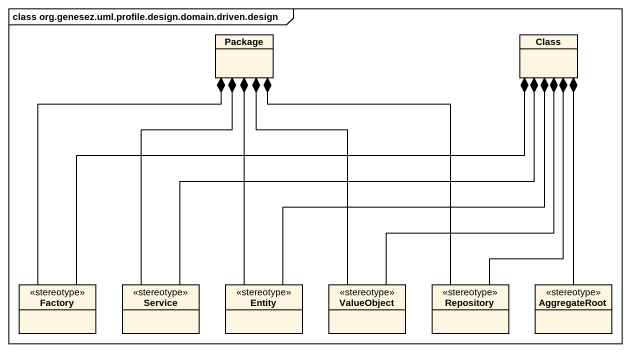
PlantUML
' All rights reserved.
@startuml
mainframe class org.genesez.uml.profile.design.domain.driven.design
hide circle
hide empty members
class "Package" as Package_
class "Class" as Class_
class Factory <<stereotype>>
class Service <<stereotype>>
class "Entity" as Entity_ <<stereotype>>
class ValueObject <<stereotype>>
class Repository <<stereotype>>
class AggregateRoot <<stereotype>>
Factory -up-* Package_
Factory -right-* Class_
Service -up-* Package_
Service -up-* Class_
Entity_ -up-* Package_
Entity_ -up-* Class_
ValueObject -up-* Package_
ValueObject -up-* Class_
Repository -up-* Package_
Repository -up-* Class_
AggregateRoot -up-* Class_
@enduml
